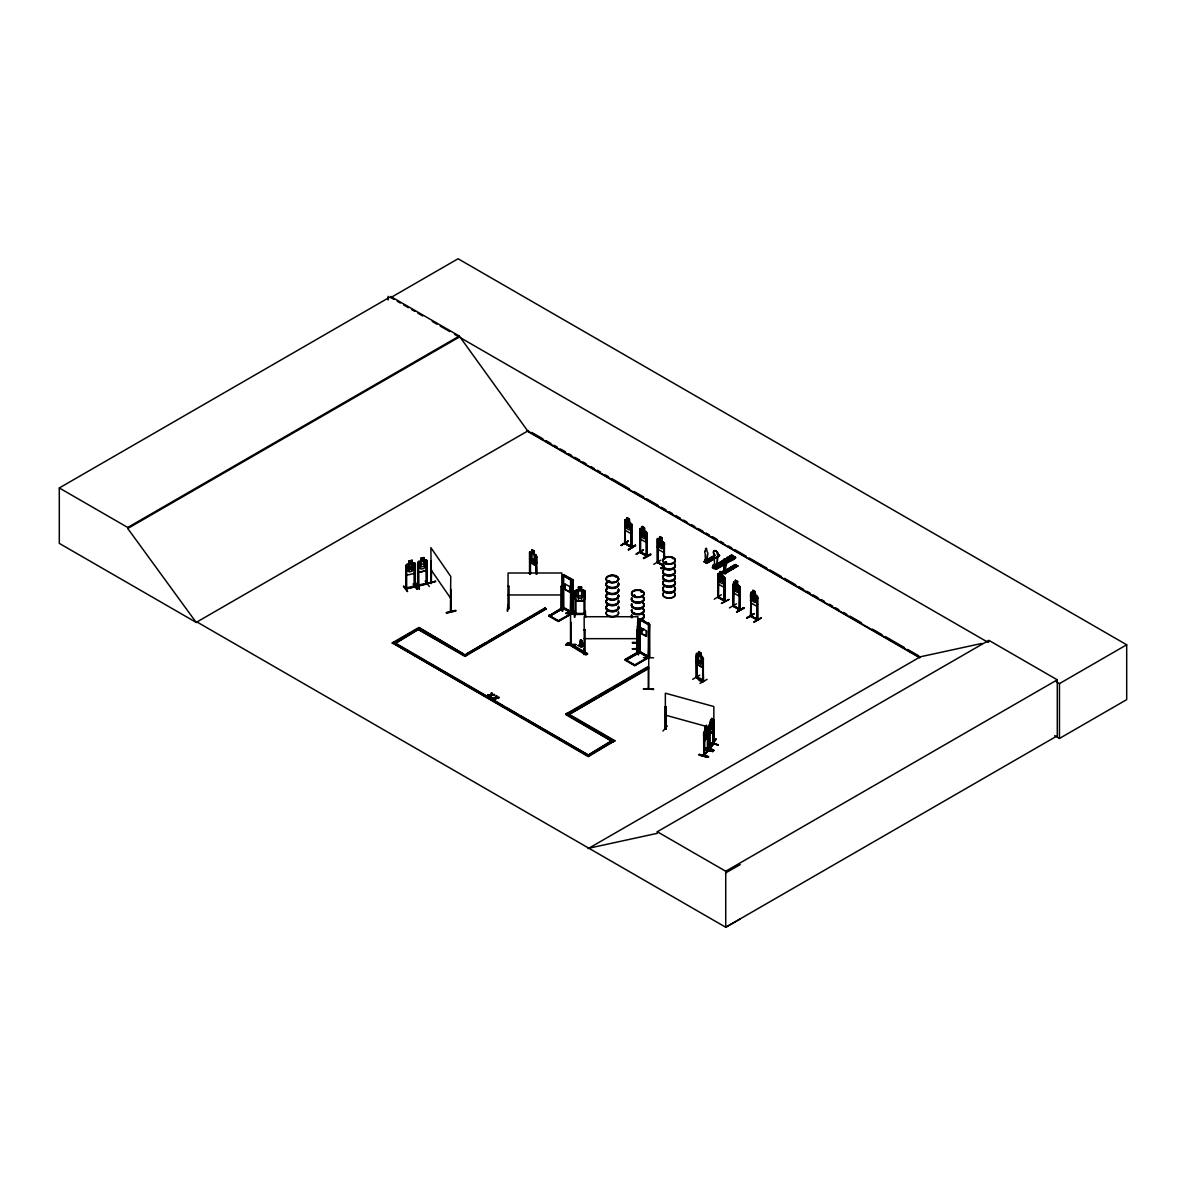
<?xml version="1.0" encoding="UTF-8"?>
<svg xmlns="http://www.w3.org/2000/svg" width="1186" height="1186" viewBox="0 0 1186 1186"><rect width="100%" height="100%" fill="white"/><g stroke="black" fill="none" stroke-linecap="round" stroke-linejoin="round"><path stroke-width="1.5" d="M707.108 561.615L707.434 554.751A2.239 1.305 59.5 0 0 707.108 551.683L706.515 548.495M707.197 561.556L707.434 554.751M716.996 566.893L717.5 556.59A3.365 1.957 59.5 0 0 717.5 552.72A3.365 1.957 59.5 0 0 714.105 550.793A3.365 1.957 59.5 0 0 714.105 554.677L714.595 565.529L717.145 566.804L717.649 556.501A3.365 1.957 59.5 0 0 717.649 552.632A3.365 1.957 59.5 0 0 714.254 550.704A3.365 1.957 59.5 0 0 714.254 554.588L714.254 554.588M725.506 572.245L725.936 565.322A2.239 1.305 59.5 0 0 725.61 562.253L725.506 559.762L724.305 558.858M580.547 646.37C577.493 630.166 588.063 649.602 579.835 646.029L581.021 640.247L579.524 645.525M714.58 564.921L714.461 565.707M714.254 565.173C717.248 562.787 714.58 569.68 714.387 565.055M705.922 560.252L705.403 560.963L705.166 553.462A2.239 1.305 59.5 0 1 705.507 550.778L706.396 548.288M705.507 550.778L705.626 548.525M705.789 560.756L706.174 560.118L705.952 562.194M724.676 570.837L723.875 571.385L723.579 564.091A2.239 1.305 59.5 0 1 723.905 561.408L724.409 558.814M723.668 571.281L724.602 570.822M724.35 571.281L724.246 572.882L724.424 570.792M431.556 570.229L431.274 583.497L430.889 547.68L450.769 576.5L450.413 611.353M431.23 583.438L431.348 582.104M450.799 611.042L450.739 589.279L451.11 611.679M707.538 737.559L707.849 734.312L707.538 737.559L704.069 741.576M712.905 730.843L709.465 734.86L712.905 730.843L713.038 719.65L713.853 719.872L713.69 744.096L709.45 749.226L709.124 725.535M699.088 754.948C707.76 754.459 715.336 760.167 699.088 754.963L708.22 757.38M699.295 754.637L708.427 757.068M699.31 754.281L708.442 756.698M704.454 748.218C709.213 745.801 723.163 754.948 704.469 748.144M581.14 640.099L579.687 644.991M417.531 586.017L435.677 581.303L417.531 585.217L418.525 585.232M426.1 583.453C424.855 585.469 427.701 581.807 425.937 583.23M405.671 588.819L415.041 586.67M414.981 586.121L414.122 587.1L415.041 585.869M713.335 557.85L712.237 557.746M713.675 557.746L712.223 557.524M732.014 568.316L730.635 568.005L732.088 568.361M579.835 646.029L581.066 640.336M570.555 643.524L570.97 644.724L570.911 622.22M637.608 621.597L637.771 648.653M648.371 657.815L649.543 624.162L640.04 618.647L639.195 619.136L639.195 651.381L649.024 656.718L634.154 665.213M648.757 658.541L648.95 624.37M648.312 688.606L648.357 666.591M648.712 622.754L648.712 689.125L648.357 687.91M609.619 581.288L608.092 581.333M615.504 577.122L615.875 576.707M633.487 595.876L634.302 595.268M633.62 595.594L634.169 596.187M633.798 595.698L635.044 595.505L633.784 595.594M635.103 595.416L635.311 596.158M641.226 592.081L642.041 591.814L641.063 591.577M664.857 562.935L666.384 562.253M666.606 562.564L665.213 562.668M673.085 558.71L672.343 558.369M426.323 583.794L435.484 581.436M714.906 565.663L714.476 565.055L715.84 565.114M563.261 575.091L573.06 579.998M562.505 608.018L571.993 613.503M562.965 607.202L548.792 616.023L558.295 621.508L573.135 612.94L573.12 580.013L563.632 574.543L563.632 608.136L549.385 616.364L563.676 608.092M573.135 580.028L572.289 580.517L572.245 613.192L562.89 607.795L562.979 574.913L572.69 580.369M572.423 612.613L562.787 607.276M572.453 613.221L572.467 580.236M639.521 619.581L649.024 625.066M638.898 652.137L648.282 657.756M639.373 651.322L625.2 660.128L634.703 665.613L649.543 657.044L649.513 624.118L648.683 624.622M707.419 726.662L707.538 751.183L708.368 749.908L703.787 755.808L703.654 732.222L707.523 726.692M709.569 734.89L709.02 725.506L712.801 719.946L713.305 744.556L713.038 719.65M709.08 725.55L711.926 718.449L710.503 720.169L709.732 724.646L710.444 730.976L712.49 726.351L711.822 718.419M715.692 564.803L714.031 565.188M637.267 638.053L637.327 648.772L637.668 643.479M637.727 648.653L637.312 626.252M648.327 658.052L648.475 624.118M628.046 524.36L630.226 523.189L628.743 525.442L630.3 529.534L628.284 525.754C627.246 529.341 624.681 526.54 627.779 524.864L626.327 520.936L628.091 524.108M660.706 543.218L662.885 542.046L661.403 544.3L662.841 548.377L660.943 544.611L659.712 546.435L658.882 545.945L660.439 543.722L658.986 539.793L660.824 543.218M753.836 596.988L756.016 595.817L754.533 598.07L755.971 602.147L754.074 598.367C753.14 602.043 750.397 599.108 753.57 597.492L752.102 593.563L753.985 597.077M405.997 572.69L406.946 575.151L414.151 573.505L415.204 570.57M425.967 570.614L427.019 567.694L426.011 570.688L418.791 572.334L425.996 570.674M535.716 565.544L536.487 563.38L535.79 565.692L530.261 562.505L529.638 559.347L530.35 562.46M624.666 527.325L625.378 530.424L630.878 533.596L631.589 531.313M630.878 533.596L631.753 531.328M646.073 531.387L646.889 532.825L646.889 556.412L639.832 552.335L639.803 528.823L640.618 528.244L646.815 532.87L646.014 542.343L646.815 540.119M724.809 585.039L723.994 587.366L718.508 584.194L717.782 581.096M702.438 667.436L696.997 664.204L696.226 661.165L696.923 664.279L702.453 667.466L703.268 665.346M739.086 595.98L740.02 586.581L733.674 582.059L732.963 606.194L740.02 610.182L739.945 586.581M739.945 593.771L739.145 596.098L733.66 592.941L733.007 589.783L733.66 592.941M756.742 606.179L757.543 603.956L756.653 606.224L751.168 603.051L750.53 599.894L751.242 603.007M718.301 567.501L718.034 565.915L716.092 568.198L713.053 566.478C721.103 562.638 705.151 568.05 716.64 569.132L735.735 557.865L731.836 555.078C724.765 556.783 740.524 560.874 729.909 556.219M705.136 729.598L705.033 726.87L704.528 755.497L704.084 754.504M490.707 696.731L491.434 694.937L494.473 694.551L491.434 695.396L490.707 697.19L490.129 696.39L490.707 697.19M495.333 699.859L496.741 695.856L495.437 697.294L495.333 699.859L496.741 695.856M494.473 695.011L491.538 695.026L491.538 692.861L490.826 695.07L487.742 695.011L490.826 694.611L490.722 695.456L487.742 695.47M496.163 695.53L495.437 697.739L492.368 698.139L495.437 697.294M708.294 749.997L704.054 755.942L704.099 733.956M708.309 750.768L707.968 728.708L707.538 751.183M490.129 696.849L490.722 694.996L487.742 695.011M491.434 695.396L492.116 693.187M494.755 699.518L495.348 697.664M575.047 598.055L576.07 600.828L583.883 600.813L584.965 598.055M709.124 727.137L709.836 726.751L709.91 748.722L709.08 748.336L712.934 743.904M709.035 749.092L712.979 744.348M712.934 743.666L713.735 743.177L713.764 744.052M713.69 743.296L712.934 743.533M418.969 588.908L415.219 583.468L419.488 588.805M403.359 586.314L407.599 591.621L403.803 586.106M639.669 619.211L639.847 652.211M715.069 565.529L714.861 564.907M557.746 621.108L572.616 612.599M558.221 620.827L548.851 615.312M558.191 621.331L573.06 612.91M621.123 545.427L628.239 541.32M636.274 554.144L643.39 550.052M653.782 564.284L660.899 560.163M634.703 665.613L649.513 657.029M714.254 599.197L721.444 594.735M736.521 603.822L729.405 607.899M746.913 618.054L754.029 613.933M692.668 679.296L699.755 675.16M698.613 665.257L698.643 651.574L700.97 652.923L700.896 655.665L703.313 657.919L703.328 681.49C698.302 682.765 695.263 673.93 696.834 677.829L697.131 655.739M703.506 681.283L702.853 659.001L702.957 680.957M713.72 750.456L704.662 747.847L713.779 750.427M507.86 605.409L507.445 611.294L507.801 605.423M574.291 611.398L574.365 617.18M574.78 610.998L574.913 617.224M625.659 543.069L624.622 542.758L625.318 543.218M625.333 543.959L624.948 521.514L625.407 544.003L624.933 542.595M631.026 546.538L631.026 547.339L631.026 525.309L631.916 525.531L631.026 525.309M624.814 520.12L624.948 543.455L631.99 547.517L631.263 546.257M584.016 654.687L583.883 648.935M639.758 552.291L639.803 528.823M640.796 551.801L640.069 551.342L640.336 552.706L640.084 530.246M646.103 555.152C652.552 557.657 629.751 546.776 646.34 555.241M646.4 555.804L646.414 533.908L647.141 556.264L640.129 552.187M658.304 561.838L658.304 562.638M717.738 597.359L724.883 601.435L724.883 577.849L718.612 573.268L717.782 573.846L717.856 597.433M718.79 596.84L718.049 596.365L718.316 597.729L718.716 581.14M724.157 579.079L725.046 579.302L724.157 579.079L724.157 601.109L724.201 600.279M724.661 600.59L725.12 601.287L718.049 597.166L717.945 573.891M733.926 605.572L733.259 605.156L733.467 606.476L733.852 591.71M739.293 608.996L739.916 610.182M750.427 616.26L751.272 592.125L750.738 616.083L757.795 620.115L756.861 619.136M751.109 616.631L751.375 603.644M662.959 731.065L667.318 725.891M417.62 585.187L418.702 585.395M426.174 584.238L425.922 562.105L426.767 561.912L426.841 584.12L427.049 560.504L425.937 559.733L418.777 561.378L417.843 562.624L417.709 586.225L417.62 564.047L418.465 563.854L418.539 586.062M413.988 586.106L405.671 588.019L406.709 587.782M725.476 559.866C723.593 559.836 729.242 560.652 725.239 561.052M548.94 616.023L563.617 607.395M640.069 619.314L640.04 652.241L625.882 660.157M640.084 652.196L625.734 660.365M608.092 581.036L608.878 580.577M609.367 580.755L608.507 581.377M634.302 596.217L633.947 595.431M664.797 562.564L665.539 562.045M665.85 562.045L665.998 562.683M648.801 656.762L639.387 651.262M666.117 728.901L665.198 728.649L665.198 706.708L666.176 706.737L666.072 728.916L666.176 706.737M666.117 728.323L665.153 727.893M703.832 749.078L712.949 751.553L703.654 749.285M712.786 741.191L713.809 741.235M713.038 731.984L712.786 741.754L713.75 742.051L713.853 706.545L665.346 693.187L665.346 728.456L666.102 728.634M711.808 744.171L716.062 738.878L712.237 744.689M711.733 744.571L716.151 739.278M704.217 754.711L708.012 750.59M707.894 750.634L704.084 755.304M405.775 566.849L406.739 566.849L405.775 566.849L405.938 589.027L405.953 565.396L406.931 564.195L414.077 562.713L415.1 563.38L414.981 586.922M405.997 565.455L409.126 563.795M417.843 562.624L418.777 561.378M705.033 726.87L706.559 725.165L706.5 728.011M705.314 727.062L706.174 726.025L705.314 727.952M710.681 720.347L711.541 719.309L710.681 721.236M711.882 721.296L712.89 719.976M707.879 729.627L703.58 734.786L704.202 741.606L703.758 739.441M718.345 744.852L709.243 742.347M570.97 614.229L570.911 591.71L570.466 614.126M638.587 654.761L637.712 647.348M431.585 583.334L431.259 582.074M508.008 607.721L509.105 607.677L507.979 607.484M574.884 614.215L584.95 614.185M583.838 613.814L584.95 613.384M583.972 614.17L583.972 613.37M562.89 607.795L563.039 574.884M575.047 590.895L578.353 589.857M704.173 755.912L704.173 733.393M713.231 743.177L713.349 743.696M713.483 557.939L713.32 557.109M709.48 749.167L709.51 726.662M608.729 581.214L609.337 581.214M535.82 554.722L536.606 556.323L535.746 554.766L529.712 552.187L529.816 573.713M624.666 520.091L625.482 519.498L624.607 543.588L631.678 547.621L631.753 524.079L625.407 519.542M657.4 539.022L658.171 538.474M739.338 609.826L739.545 587.678L740.272 610.034L733.215 605.957L733.674 582.059M696.271 677.517L696.301 653.886L697.042 653.353L702.423 656.555M696.301 653.886L697.071 653.456M507.979 608.285L509.105 608.477L508.987 586.344L508.082 586.344L508.987 586.344M508.957 607.706L508.082 607.484L508.883 608.255M561.719 608.225L560.815 608.285L561.942 608.477L561.823 573.001L508.082 573.001L507.979 608.492L508.987 608.285M575.996 613.844L565.692 613.295L575.773 613.118L575.996 614.422L575.892 592.274L574.988 592.274L575.892 592.274M584.965 613.592L574.913 613.651M584.965 614.392L584.846 613.384M584.149 651.796L585.172 651.989L584.075 650.966L585.172 651.425M584.164 652.048L585.172 651.188M636.986 629.855L637.905 630.048L636.986 629.855L637.104 652.063L637.905 651.989L637.905 616.72L584.149 616.72L584.268 652.018L585.069 651.989L585.069 629.84L584.149 629.855L585.069 629.84M638.009 650.995L636.882 651.425M637.801 651.218L636.882 651.203L638.009 651.188M581.184 640.396L582.934 645.866M714.298 556.323L704.084 561.704L705.566 559.851L705.714 560.919M704.543 561.942L714.476 556.516M706.055 562.801L706.826 563.246L719.591 555.73L716.996 553.862L719.561 555.73L706.797 563.217L704.454 561.882L714.283 556.19M717.263 564.002L731.836 555.078M713.423 567.16L723.282 561.867M718.301 566.078L716.374 567.219L716.092 568.806L735.453 557.376L731.836 555.359L717.248 563.973M722.808 572.497L736.061 565.262L723.312 572.794L722.496 572.334L723.979 570.466L723.86 571.622M724.053 571.504L726.381 572.779L726.381 571.83L724.898 572.482L725.239 573.876L722.541 572.349L735.424 564.803M735.216 564.788L737.811 566.033L735.587 565.01M737.811 565.855L725.106 573.668M705.492 560.593L707.968 562.149L707.775 561.097L706.485 562.624L704.454 561.467L705.744 559.955M704.069 561.675L715.232 555.122L704.128 561.719M719.398 555.404L706.337 562.95L707.968 561.2M714.165 557.954L706.189 562.742L714.802 557.924L712.401 556.575L714.802 558.117M719.398 555.226L718.108 556.175M712.786 566.804L712.771 565.188L714.713 564.047M713.053 566.478L714.98 564.195M735.439 557.109C736.165 560.622 717.945 565.188 724.942 559.14L728.545 561.452L724.942 559.14M726.677 558.117C737.292 562.787 721.533 558.695 728.619 556.975L732.207 559.303L728.619 556.975M717.723 564.254L730.443 556.753M713.023 567.116L732.548 555.76M730.991 556.871L713.26 567.249L712.756 566.626M713.646 567.471L731.154 557.138M726.455 560L731.243 557.168M715.38 568.42L734.757 556.99L735.231 557.613M715.469 568.479L723.653 563.735M726.618 561.912L733.2 558.102M723.905 564.032L716.181 568.88M725.847 565.381L725.936 565.322A2.239 1.305 59.5 0 0 725.506 562.312L725.491 560.088M724.157 570.585L722.674 571.237M722.482 572.304L735.409 564.492M726.381 571.83L724.898 572.482M737.811 566.033L724.631 573.401M529.816 553.595L530.453 553.966M535.939 573.831L536.191 557.227L536.828 574.054M536.828 557.598L535.939 557.376M703.506 659.372L702.601 659.149M702.527 680.467C688.102 673.47 705.774 679.578 703.239 681.505M703.254 681.461L696.464 677.25L696.226 655.517L696.879 655.873M699.977 683.462L707.093 679.356M197.054 622.013L196.283 622.472L59.3 543.381L59.3 487.965L390.846 296.544L459.293 336.053L527.74 430.992L919.624 657.252M390.846 296.544L390.846 297.567L458.078 258.756L1126.7 644.784L1126.7 699.636L1059.469 738.448L1054.665 735.661M59.3 487.965L127.747 527.473L459.293 336.053M740.242 918.972L725.728 927.244L196.965 621.968L196.179 622.413L127.747 528.496L459.293 337.076M196.179 622.413L528.511 430.548M531.965 549.8L534.308 551.149L531.965 549.8L531.951 563.483M530.305 551.623L529.534 552.172L529.564 573.861M621.686 682.499L647.289 667.718L648.668 668.519L568.687 714.698L648.668 667.837L647.289 667.036L565.915 714.016L567.293 713.216L614.808 740.642L588.286 756.638L392.329 642.827L418.851 627.513L466.35 655.621M392.329 643.509L393.708 642.026L589.664 755.838L521.158 716.285M396.88 640.885L417.457 628.995L464.971 656.421L546.331 608.759L544.952 607.958L464.971 654.82M536.65 563.394L536.561 556.145L536.591 574.202M627.068 520.417L626.994 517.763L629.41 519.068L630.433 528.482L629.262 529.964L627.068 528.704L625.911 525.872L627.068 517.719M629.336 519.112L626.994 517.763M631.678 524.123L631.649 547.665M625.378 530.424L624.814 527.31M642.219 526.465L641.048 534.604L642.219 537.451L644.398 538.711L645.569 537.214L645.569 532.188L644.398 530.602L644.472 527.859L642.145 526.51L644.472 527.859L644.561 530.513M621.182 545.53L628.313 540.964L621.182 545.086M639.803 536.057L640.529 539.17L646.088 542.298M647.067 534.278L646.177 534.056M565.129 584.105L565.322 589.486L570.066 592.229L570.066 586.729L565.129 584.105L565.129 589.59L570.066 592.229M631.382 546.331L625.407 543.44L631.93 546.657M631.382 547.131L631.278 530.646M628.699 549.874L635.474 545.115L628.669 549.8M570.066 586.729L569.873 592.333M659.653 536.621L662.07 537.925L661.921 540.727L663.093 542.298L663.093 547.339L661.921 548.821L659.727 547.561L658.571 544.73L658.571 539.689L659.727 539.467L659.727 536.576L662.07 537.925M663.863 565.915L657.607 562.312L657.326 538.933L658.141 538.355L664.412 542.936L664.338 559.169M657.607 540.371L657.948 562.831M640.129 551.386L640.559 551.95M636.319 554.277L643.449 549.711L636.319 553.818M640.484 552.706L640.722 536.116M466.558 653.901L485.756 642.812M488.958 640.959L543.351 609.56M417.457 628.995L464.971 655.739L546.331 608.759M664.338 542.98L663.537 552.454L658.037 549.281L657.4 546.138L658.111 549.237M663.686 558.799L663.938 544.018L664.575 559.021M664.575 544.389L663.686 544.166M643.449 557.939L650.625 553.892M643.835 558.576L650.966 554.455L643.449 558.398M548.792 616.023L563.676 607.484M660.973 568.05L663.834 566.419L660.987 568.064L661.358 568.731L664.219 567.071M663.923 566.864L661.017 568.42M567.13 643.39L568.524 642.59L587.515 653.56L586.136 655.043L567.13 643.39L586.136 654.361L587.515 653.56M578.145 645.569L581.184 643.613M581.422 643.613L584.461 645.436L581.422 647.334L578.145 645.495M718.079 575.284L718.464 597.729M720.124 574.232L720.198 571.489L722.541 572.838L723.549 582.252L722.393 583.734L720.198 582.474L719.042 579.643L719.042 574.602L720.198 574.365L720.124 571.533L722.541 572.838M723.979 576.455L724.809 577.893L724.779 601.435M641.522 628.224L641.73 633.591L646.474 636.333L646.474 630.848L641.522 628.224L641.522 633.709L646.474 636.333M646.474 630.848L646.281 636.452M735.276 580.28L737.677 581.585L737.529 584.372L738.7 585.943L738.7 590.984L737.529 592.466L735.35 591.206L734.178 588.375L734.178 583.334L735.35 583.112L735.35 580.236L737.677 581.585M733.615 584.535L732.963 584.164L733.689 606.52M718.123 596.425L718.538 596.973M740.197 588.048L739.308 587.826M725.046 600.368L718.538 597.21L725.017 600.383M724.083 600.976L724.409 578.931M721.533 603.422L728.93 599.464M721.444 603.422L728.96 599.508M639.506 651.262L625.2 659.446L635.281 665.213M625.289 660.068L639.995 651.499L625.259 659.431M752.858 590.346L755.2 591.695L752.858 590.346L751.702 598.485L752.858 601.332L755.052 602.592L756.208 601.094L755.2 591.695M751.123 594.646L750.486 594.275L751.198 616.631L750.412 615.371L751.198 615.83M756.638 595.313L757.543 596.706L757.543 620.293L750.516 616.275M757.721 620.07L757.543 596.706M756.816 597.937L757.706 598.159L756.816 597.937L756.816 619.967L757.068 605.097M736.625 611.739L743.726 607.603L736.58 612.169L744.096 608.255L743.711 607.588M736.639 612.124L743.77 608.018M568.895 712.979L596.098 697.279M599.286 695.426L610.494 688.962M613.696 687.124L618.484 684.352M746.972 618.158L754.103 613.592L746.972 617.698M696.968 653.397L698.717 654.405L698.717 651.707M756.994 619.122L751.198 616.068L757.543 619.492M754.103 621.82L761.264 617.743L754.148 621.879M700.97 652.923L700.837 666.532M392.329 642.827L588.286 755.956L614.808 740.642M588.078 848.672L920.41 656.792L981.637 643.479M588.849 848.212L657.296 833.328L657.296 831.742L988.842 640.321L1057.289 679.83L1057.289 735.824L725.728 927.244L725.728 871.25L1057.289 679.83M988.842 641.908L988.071 642.367L454.52 334.319M1056.296 681.757L1059.469 683.596L1126.7 644.784M725.728 872.852L740.242 864.579M578.457 590.005L576.811 590.91L576.811 595.95L578.457 598.115L581.54 598.115L583.201 595.95L583.201 590.91L581.54 590.005M634.169 595.298L633.62 596.158M635.103 596.158L633.828 596.158M665.257 727.641L666.206 727.833L665.346 727.611M665.465 728.456L666.117 728.604M713.661 742.021L712.964 741.828M706.189 560.518L705.225 560.177L705.107 561.838M665.85 563.009L666.043 562.223M634.703 613.547L633.769 613.518M571.978 580.013L572.023 612.91M649.513 657L649.424 624.118M418.599 564.047L417.62 564.047M431.215 560.934L431.096 583.408M425.166 581.14L429.332 586.462M426.901 584.046L417.872 586.18M446.321 612.48L455.661 610.33M446.499 613.132L455.839 610.983M409.066 563.78L409.022 561.022L412.091 560.311L412.091 563.009M420.911 560.963L420.867 558.206L423.936 557.494L423.98 560.252M412.135 560.37L409.022 561.022M412.002 560.429L412.031 563.187L415.174 563.261M414.092 564.936L415.07 564.936L414.092 564.936L414.122 587.1M417.843 565.173L427.064 563.068M413.232 584.061L417.487 589.338L413.751 583.897M405.849 587.945L406.842 588.197M531.965 552.676L530.794 552.898L530.794 557.939L531.965 560.77L534.16 562.031L535.316 560.548L535.316 555.508L534.16 553.936M698.643 654.45L697.472 654.672L697.472 659.712L698.643 662.544L700.822 663.804L701.993 662.322L701.993 657.281L700.822 655.71M646.34 555.004L646.8 556.412M657.533 561.467L657.845 562.016M739.471 608.774C746.943 612.88 722.407 599.582 739.234 609.144M750.782 615.267L751.331 615.578M414.255 586.314L414.937 585.884M406.472 588.567L406.472 587.767M491.538 694.566L494.473 694.551M496.148 697.235L499.084 697.679L496.059 698.065M492.368 697.679L499.084 697.679M492.368 698.139L495.348 698.124M496.059 697.605L499.084 697.22M508.883 608.507L509.105 607.914M561.719 607.721L561.022 607.721M560.874 608.24L561.823 608.477L561.719 607.425L560.815 607.914M637.949 652.033L637.875 650.966M405.938 588.997L415.159 586.862L414.937 564.744M558.843 621.108L548.792 615.326M639.536 651.737L639.447 618.988M637.09 650.936L637.104 652.033M696.138 676.643L696.953 677.058M733.556 605.675L733.363 605.156M560.919 586.344L561.823 586.536L560.919 586.344L560.845 608.522M583.942 592.244L584.846 592.451L583.942 592.244L584.046 614.422M561.897 605.468L562.52 611.294L561.971 605.053M561.927 605.023L562.52 611.264M584.92 611.383L585.543 617.194L584.92 610.923M565.707 613.473L584.742 613.622M574.913 614.452L584.846 614.392L584.965 590.806M639.106 642.501L632.39 642.515L639.106 642.945M639.106 642.797L632.39 642.975M565.707 644.354L575.773 644.354M639.18 648.386L632.449 648.801L639.18 649.068M632.449 648.772L639.18 648.698L632.464 649.098M643.494 657.637L653.575 657.8M643.494 688.681L653.575 689.422L643.494 688.769M643.494 689.066L653.575 689.125M578.353 587.218L581.659 587.218M581.659 589.857L585.024 590.984L585.024 598.233M576.1 589.916L583.853 589.931M578.457 590.91L581.54 590.91M508.082 594.957L561.823 594.957M578.457 595.95L581.54 595.95M576.07 600.739L583.823 600.739M584.149 638.661L637.905 638.661M725.773 560.074L726.87 560.889L725.239 561.289M575.091 614.452L575.047 590.821M641.359 592.007L642.026 591.725M734.994 557.479L716.374 568.791M413.365 583.972L417.087 589.383M450.739 611.22L450.828 610.464M665.198 706.708L666.028 706.93M712.89 719.843L713.705 720.065M713.809 740.939L712.786 740.953L713.839 740.998M703.609 748.944L712.742 751.42M665.346 715.128L710.399 727.537M706.559 727.863L706.411 736.091L705.077 737.692L704.365 736.402M718.36 744.897L709.035 742.673M709.065 742.555L718.182 745.045M638.009 651.796L636.986 652.004M584.95 610.923L584.995 617.194M585.439 611.324L585.528 617.15M637.994 648.52L638.112 654.687M412.031 563.187L413.573 563.735L413.573 568.776L412.031 571.281L409.17 571.948L407.628 570.14L407.628 565.099L409.17 563.854L409.126 561.082M609.337 580.621L609.871 581.466L608.344 581.585M570.525 644.665L570.57 578.383M582.771 644.843L581.422 640.084L583.082 645.347M723.015 560.281L726.618 562.312M705.107 560.237L707.775 561.853L707.775 561.097M714.194 566.938L715.291 567.56M724.364 572.823L723.623 570.807M722.867 572.097L724.898 573.253M390.846 297.567L394.034 299.406M397.221 301.244L400.408 303.082M403.581 304.921L408.355 307.678M411.542 309.516L414.729 311.355M417.917 313.193L422.69 315.95M432.238 321.465L437.011 324.223M440.199 326.061L449.746 331.561M531.713 432.386L542.906 438.85M546.109 440.703L550.912 443.475M554.099 445.313L557.301 447.166M560.504 449.005L565.307 451.777M568.509 453.63L571.696 455.483M574.899 457.322L579.702 460.094M582.904 461.947L586.092 463.785M590.895 466.558L594.097 468.411M597.299 470.249L600.487 472.102M605.29 474.874L608.492 476.713M611.694 478.566L629.292 488.721M634.08 491.493L643.687 497.038M646.874 498.876L658.082 505.34M661.269 507.193L666.072 509.965M669.275 511.803L672.477 513.657M675.679 515.51L680.467 518.267M683.67 520.12L686.872 521.973M691.66 524.731L694.863 526.584M698.065 528.437L702.868 531.209M706.07 533.048L709.258 534.901M712.46 536.739L717.263 539.511M720.465 541.365L723.653 543.203M728.456 545.975L731.658 547.828M734.86 549.667L746.053 556.13M749.255 557.983L766.853 568.138M770.04 569.992L781.248 576.455M784.435 578.294L795.643 584.772M798.83 586.61L803.634 589.383M806.836 591.236L810.038 593.074M813.24 594.927L818.029 597.7M821.231 599.538L824.433 601.391M829.222 604.163L832.424 606.002M835.626 607.855L838.828 609.693M843.631 612.465L846.819 614.318M850.021 616.157L861.214 622.635M872.422 629.099L882.013 634.629M885.216 636.482L904.414 647.556M907.601 649.409L918.809 655.873M526.688 430.844L919.862 657.845M751.198 592.17L757.38 596.736M663.863 565.351L658.067 562.297L663.611 565.5M663.611 566.063L657.281 562.401L657.4 538.889M754.103 622.279L761.279 618.069M531.965 553.58L534.16 554.84M639.387 619.018L649.098 624.473L639.195 619.136M531.965 558.621L534.16 559.881M698.643 655.354L700.852 656.733M698.643 660.38L700.822 661.64M573.135 612.94L563.098 607.158M562.965 607.662L572.645 613.103M546.331 609.441L544.952 607.958M570.095 644.191L587.515 654.242M463.177 653.797L418.851 627.513M568.88 714.817L614.808 741.324M565.915 714.016L613.414 742.125M565.915 714.698L611.828 741.22M492.116 693.647L491.538 692.861M395.294 643.627L411.231 652.819M414.418 654.657L425.566 661.106M428.754 662.944L503.635 706.174M506.822 708.012L517.971 714.446M657.296 831.742L725.728 871.25M425.893 559.836L426.945 560.563M702.601 681.12L702.853 659.001M735.231 564.818L736.032 565.277L723.297 572.779M724.483 571.118L723.519 570.866L723.519 572.467M714.832 565.01L714.016 564.625L714.016 567.027M731.999 567.886L730.635 568.227M625.393 660.024L634.777 665.405M426.767 561.912L425.922 562.105M418.599 585.988L418.465 563.854M419.414 588.404L415.649 582.978L419.355 588.775M430.889 569.621L450.769 598.441M417.798 569.814L418.791 572.349M739.234 609.797L739.545 587.678M455.661 610.686L446.351 612.91M581.466 640.381L582.326 646.281M724.009 571.281L723.682 564.032A2.239 1.305 59.5 0 1 724.009 561.349M581.333 640.41L581.466 646.459M1059.469 683.596L1059.469 738.448M726.188 571.726L726.188 572.482M718.034 565.915L718.034 567.056M705.566 559.851L705.566 560.8M697.131 663.048L696.953 677.858M663.938 544.018L663.938 558.65M658.245 548.051L658.319 562.727M646.414 541.216L646.414 555.849M581.6 600.813L581.659 587.159L578.353 587.159L578.457 600.828M575.151 590.85L575.151 598.115M563.261 574.839L563.439 608.107M536.191 564.551L536.191 573.683M534.308 551.149L534.174 564.758M530.453 559.451L530.453 574.083M530.216 554.114L530.216 574.217M406.62 566.656L406.679 588.864M388.163 296.337L388.163 299.969M127.747 527.473L127.747 528.496M643.242 596.691A6.286 3.632 0 0 1 638.617 602.103A6.286 3.632 0 0 1 631.723 597.566M643.242 603.763A6.286 3.632 0 0 1 638.617 609.174A6.286 3.632 0 0 1 631.723 604.638M643.316 603.392A6.375 3.677 0 0 1 638.631 608.878A6.375 3.677 0 0 1 631.634 604.267M643.316 603.081A6.375 3.677 0 0 1 638.631 608.566A6.375 3.677 0 0 1 631.634 603.956M643.316 597.329A6.375 3.677 0 0 1 638.631 602.814A6.375 3.677 0 0 1 631.634 598.218M643.316 597.018A6.375 3.677 0 0 1 638.631 602.503A6.375 3.677 0 0 1 631.634 597.907M643.242 597.714A6.286 3.632 0 0 1 638.617 603.125A6.286 3.632 0 0 1 631.723 598.589M643.227 602.755A6.271 3.617 0 0 1 638.617 608.151A6.271 3.617 0 0 1 631.738 603.63M631.708 609.5A6.301 3.632 0 0 0 638.617 614.037A6.301 3.632 0 0 0 643.257 608.626A6.256 3.617 0 0 1 639.417 613.799A6.256 3.617 0 0 1 631.53 610.316M643.257 608.833A6.301 3.632 0 0 1 638.617 614.259A6.301 3.632 0 0 1 631.708 609.708M643.242 613.948A6.286 3.632 0 0 1 637.801 619.389M632.346 617.58A6.286 3.632 0 0 1 631.723 614.822M643.316 614.585A6.375 3.677 0 0 1 640.989 619.611M639.447 619.981A6.375 3.677 0 0 1 637.801 620.1M631.634 617.387A6.375 3.677 0 0 1 631.634 615.475M643.316 614.274A6.375 3.677 0 0 1 637.801 619.789M631.634 617.061A6.375 3.677 0 0 1 631.634 615.163M643.227 614.971A6.271 3.617 0 0 1 640.929 619.922M639.417 620.278A6.271 3.617 0 0 1 637.801 620.397M631.738 617.713A6.271 3.617 0 0 1 631.53 616.779M643.212 609.382A6.256 3.617 0 0 1 639.417 614.689A6.256 3.617 0 0 1 631.53 611.19M639.417 625.318A6.271 3.617 0 0 1 637.801 625.437M643.227 620.011A6.271 3.617 0 0 1 644.072 621.82M639.417 626.327A6.271 3.617 0 0 1 637.801 626.46M643.227 621.019A6.271 3.617 0 0 1 643.85 621.894M643.257 629.514A6.301 3.632 0 0 1 640.944 630.848M639.432 631.204A6.301 3.632 0 0 1 637.801 631.323M639.447 626.03A6.375 3.677 0 0 1 637.801 626.164M643.316 620.649A6.375 3.677 0 0 1 644.176 622.487M639.447 625.719A6.375 3.677 0 0 1 637.801 625.852M643.316 620.337A6.375 3.677 0 0 1 644.176 622.176M643.879 628.847A6.301 3.632 0 0 1 640.944 631.056M639.432 631.412A6.301 3.632 0 0 1 637.801 631.545M618.514 589.59A6.375 3.677 0 0 1 611.531 594.186A6.375 3.677 0 0 1 606.847 588.701M618.44 589.946A6.286 3.632 0 0 1 611.546 594.497A6.286 3.632 0 0 1 606.921 589.071M618.44 594.823A6.301 3.632 0 0 1 611.546 599.375A6.301 3.632 0 0 1 606.906 593.949M618.44 595.016A6.301 3.632 0 0 1 611.546 599.567A6.301 3.632 0 0 1 606.906 594.142M618.514 583.527A6.375 3.677 0 0 1 611.531 588.137A6.375 3.677 0 0 1 606.847 582.652M618.44 588.938A6.286 3.632 0 0 1 611.546 593.474A6.286 3.632 0 0 1 606.921 588.063M618.44 583.897A6.286 3.632 0 0 1 611.546 588.434A6.286 3.632 0 0 1 606.921 583.023M618.514 589.279A6.375 3.677 0 0 1 611.531 593.875A6.375 3.677 0 0 1 606.847 588.389M618.514 583.215A6.375 3.677 0 0 1 611.531 587.826A6.375 3.677 0 0 1 606.847 582.341M618.44 582.889A6.286 3.632 0 0 1 611.546 587.426A6.286 3.632 0 0 1 606.921 582.015M618.514 606.847A6.375 3.677 0 0 1 611.531 611.442A6.375 3.677 0 0 1 606.847 605.957M618.44 607.202A6.286 3.632 0 0 1 611.546 611.754A6.286 3.632 0 0 1 606.921 606.328M618.41 611.932A6.256 3.617 0 0 1 611.546 616.453A6.256 3.617 0 0 1 606.935 611.057M618.41 595.58A6.256 3.617 0 0 1 611.546 600.086A6.256 3.617 0 0 1 606.935 594.705M618.44 612.272A6.301 3.632 0 0 1 611.546 616.824A6.301 3.632 0 0 1 606.906 611.398M618.44 595.268A6.301 3.632 0 0 1 611.546 599.819A6.301 3.632 0 0 1 606.906 594.394M618.514 600.783A6.375 3.677 0 0 1 611.531 605.394A6.375 3.677 0 0 1 606.847 599.908M618.44 606.194A6.286 3.632 0 0 1 611.546 610.731A6.286 3.632 0 0 1 606.921 605.32M618.44 601.154A6.286 3.632 0 0 1 611.546 605.69A6.286 3.632 0 0 1 606.921 600.279M618.514 606.535A6.375 3.677 0 0 1 611.531 611.131A6.375 3.677 0 0 1 606.847 605.646M618.514 600.472A6.375 3.677 0 0 1 611.531 605.082A6.375 3.677 0 0 1 606.847 599.597M618.44 600.146A6.286 3.632 0 0 1 611.546 604.682A6.286 3.632 0 0 1 606.921 599.271M674.552 570.169A6.375 3.677 0 0 1 669.023 575.699A6.375 3.677 0 0 1 663.508 570.169M674.463 570.555A6.271 3.617 0 0 1 669.023 575.981A6.271 3.617 0 0 1 663.597 570.555M674.449 575.299A6.256 3.617 0 0 1 669.023 580.71A6.256 3.617 0 0 1 663.611 575.299M674.478 575.418A6.301 3.632 0 0 1 669.023 580.873A6.301 3.632 0 0 1 663.582 575.418M674.463 575.64A6.271 3.617 0 0 1 669.023 581.066A6.271 3.617 0 0 1 663.597 575.64M674.552 564.121A6.375 3.677 0 0 1 669.023 569.636A6.375 3.677 0 0 1 663.508 564.121M674.463 569.532A6.271 3.617 0 0 1 669.023 574.973A6.271 3.617 0 0 1 663.597 569.532M674.463 564.506A6.271 3.617 0 0 1 669.023 569.932A6.271 3.617 0 0 1 663.597 564.506M674.552 569.858A6.375 3.677 0 0 1 669.023 575.388A6.375 3.677 0 0 1 663.508 569.858M674.552 563.81A6.375 3.677 0 0 1 669.023 569.324A6.375 3.677 0 0 1 663.508 563.81M674.463 563.483A6.271 3.617 0 0 1 669.023 568.924A6.271 3.617 0 0 1 663.597 563.483M674.552 587.426A6.375 3.677 0 0 1 669.023 592.956A6.375 3.677 0 0 1 663.508 587.426M674.463 587.811A6.271 3.617 0 0 1 669.023 593.237A6.271 3.617 0 0 1 663.597 587.811M674.449 592.555A6.256 3.617 0 0 1 669.023 597.966A6.256 3.617 0 0 1 663.611 592.555M674.449 576.188A6.256 3.617 0 0 1 669.023 581.614A6.256 3.617 0 0 1 663.611 576.188M674.463 592.896A6.271 3.617 0 0 1 669.023 598.322A6.271 3.617 0 0 1 663.597 592.896M674.552 581.377A6.375 3.677 0 0 1 669.023 586.892A6.375 3.677 0 0 1 663.508 581.377M674.463 586.788A6.271 3.617 0 0 1 669.023 592.229A6.271 3.617 0 0 1 663.597 586.788M674.463 581.763A6.271 3.617 0 0 1 669.023 587.189A6.271 3.617 0 0 1 663.597 581.763M674.552 587.114A6.375 3.677 0 0 1 669.023 592.644A6.375 3.677 0 0 1 663.508 587.114M674.552 581.066A6.375 3.677 0 0 1 669.023 586.581A6.375 3.677 0 0 1 663.508 581.066M674.463 580.74A6.271 3.617 0 0 1 669.023 586.18A6.271 3.617 0 0 1 663.597 580.74M710.058 724.453L710.963 726.455L710.014 730.798L711.244 726.692L712.475 727.819L711.541 725.728L712.46 721.651L711.259 725.461L710.518 723.905L711.778 722.17L711.778 727.211L710.444 728.812L710.132 724.305M645.466 538.192L643.42 534.486C642.649 538.192 639.654 535.271 642.931 533.611L641.463 529.682L643.39 533.27C644.235 529.697 647.022 532.736 643.894 534.189L645.466 538.192M723.445 583.215L721.414 579.509C720.643 583.215 717.634 580.295 720.91 578.635L719.442 574.706L721.37 578.294C722.23 574.721 725.017 577.76 721.874 579.213L723.445 583.215M738.596 591.962L736.55 588.256C735.616 591.992 732.992 588.997 736.046 587.381L734.594 583.453L736.521 587.026C737.366 583.468 740.153 586.507 737.025 587.96L738.596 591.962M413.232 569.917L412.179 570.169L410.564 568.005L407.895 571.237L409.896 567.56L407.984 564.921L410.504 566.819L413.113 563.735L411.171 567.293L413.232 569.917M563.113 575.462L572.601 580.992L563.113 575.462M639.373 651.766L648.95 657.385L639.373 651.766M425.418 565.959L423.876 568.465L421.015 569.117L419.473 567.323L419.473 562.283L421.015 561.022L420.971 558.265L423.876 557.672L423.876 560.37L425.418 560.919L425.418 565.959M706.411 728.886L705.077 730.502L705.077 735.528L706.411 733.926L706.411 728.886M418.851 629.114L395.086 643.509L418.851 629.114M635.488 545.456L628.372 549.607L635.488 545.456M612.035 740.642L588.286 755.037L612.035 740.642M423.372 558.235L421.519 559.555L423.372 558.235M411.527 561.052L409.674 562.386L411.527 561.052M412.031 564.091L409.17 564.744L409.17 569.784L412.031 569.132L412.031 564.091M423.876 561.26L421.015 561.927L421.015 566.967L423.876 566.3L423.876 561.26M575.773 644.754L565.707 645.065L575.773 644.71M580.992 587.767L579.02 587.767L579.02 588.656L580.992 588.656L580.992 587.767M736.506 566.611L734.104 565.248L736.506 566.611M735.646 567.116L733.245 565.766L735.646 567.116M734.356 567.886L731.955 566.523L734.356 567.886M733.2 568.554L730.798 567.205L733.2 568.554M713.512 558.695L711.111 557.331L713.512 558.695M731.91 569.324L729.509 567.961L731.91 569.324M628.862 519.394L627.468 518.578L628.862 520.283L628.862 519.394M644.013 528.126L642.604 527.325L644.013 529.03L644.013 528.126M661.521 538.251L660.128 537.436L661.521 539.141L661.521 538.251M721.992 573.164L720.599 572.349L721.992 574.054L721.992 573.164M737.143 581.896L735.735 581.096L737.143 582.8L737.143 581.896M754.652 592.007L753.258 591.206L754.652 592.911L754.652 592.007M629.262 522.759L627.068 521.499L627.068 526.54L629.262 527.8L629.262 522.759M644.398 531.506L642.219 530.246L642.219 535.286L644.398 536.546L644.398 531.506M661.921 541.617L659.727 540.356L659.727 545.397L661.921 546.657L661.921 541.617M722.393 576.529L720.198 575.269L720.198 580.31L722.393 581.57L722.393 576.529M737.529 585.276L735.35 584.016L735.35 589.057L737.529 590.317L737.529 585.276M755.052 595.387L752.858 594.127L752.858 599.167L755.052 600.427L755.052 595.387M533.759 551.46L532.366 550.66L533.759 552.365L533.759 551.46M700.422 653.234L699.028 652.419L700.422 654.138L700.422 653.234M634.658 596.573A6.286 3.632 0 0 0 644.087 593.43A6.286 3.632 0 0 0 634.658 590.287A6.286 3.632 0 0 0 634.658 596.573A6.286 3.632 0 0 0 644.087 593.46A6.286 3.632 0 0 0 634.658 590.317A6.286 3.632 0 0 0 634.658 596.602M634.658 597.077A6.271 3.617 0 0 0 644.072 593.949A6.271 3.617 0 0 0 634.658 590.806A6.271 3.617 0 0 0 634.658 597.077M609.219 581.881A6.286 3.632 0 0 0 618.647 578.738A6.286 3.632 0 0 0 609.219 575.595A6.286 3.632 0 0 0 609.219 581.881M609.233 582.385A6.256 3.617 0 0 0 618.618 579.257A6.256 3.617 0 0 0 609.233 576.129A6.256 3.617 0 0 0 609.233 582.385M609.219 582.104A6.301 3.632 0 0 0 618.662 578.946A6.301 3.632 0 0 0 609.219 575.803A6.301 3.632 0 0 0 609.219 582.104M665.895 563.35A6.271 3.617 0 0 0 675.308 560.207A6.271 3.617 0 0 0 665.895 557.079A6.271 3.617 0 0 0 665.895 563.35M665.895 563.854A6.256 3.617 0 0 0 675.294 560.726A6.256 3.617 0 0 0 665.895 557.598A6.256 3.617 0 0 0 665.895 563.854M665.88 563.587A6.301 3.632 0 0 0 675.323 560.429A6.301 3.632 0 0 0 665.88 557.287A6.301 3.632 0 0 0 665.88 563.587"/></g></svg>
